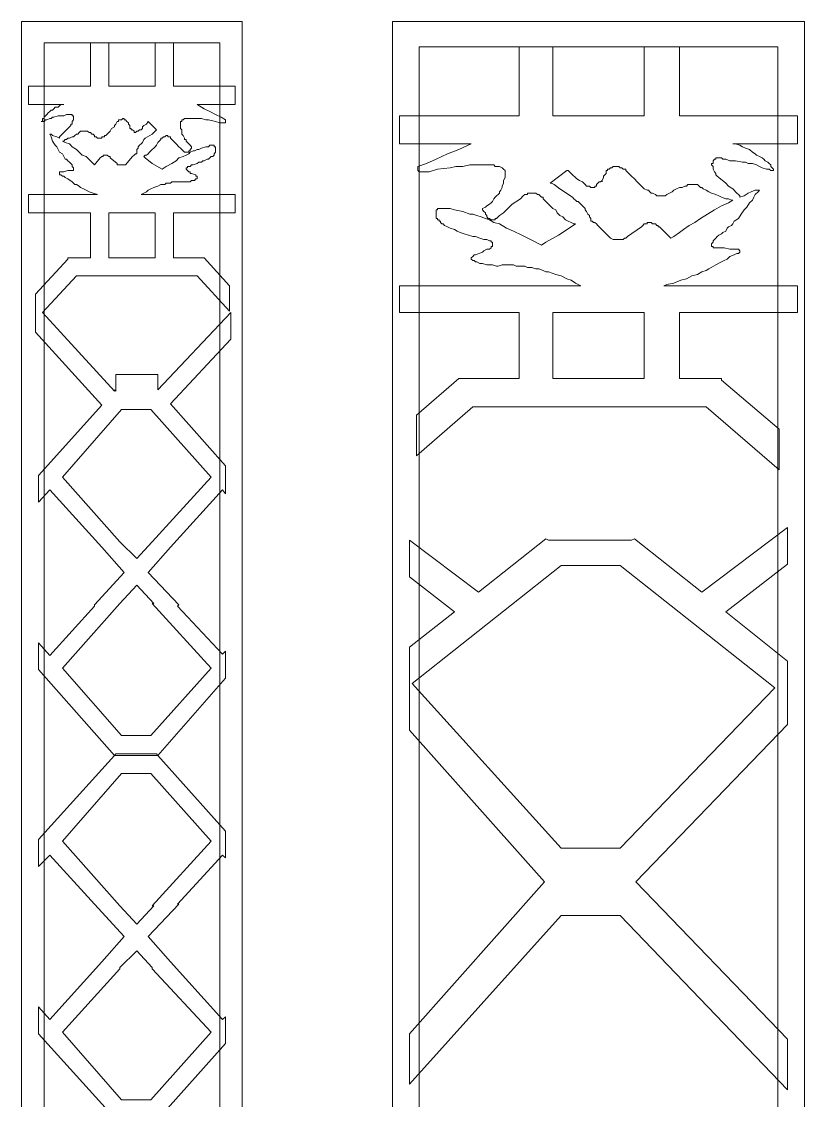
# Model space of a CAD drawing. Extents: x -66030 to 95157, y -13132 to 45879.
# Drawn here: x 52073 to 54249, y 33718 to 36716 of the extents above; entities that cross this region are included whole.
import ezdxf

# ---------------------------------------------------------------- set-up
doc = ezdxf.new("R2010")
doc.units = 0
doc.header["$LTSCALE"] = 100
doc.header["$MEASUREMENT"] = 0
doc.layers.get('0').update_dxf_attribs({"linetype": 'CONTINUOUS'})

msp = doc.modelspace()

# ---------------------------------------------------------------- linework, layer by layer
at = {"lineweight": 0}
for points in [[(52686.3, 31833.8), (52073.1, 31833.8), (52073.1, 36716.2), (52686.3, 36716.2), (52686.3, 31833.8)], [(54248.7, 36716.2), (53104.3, 36716.2), (53104.3, 31833.8), (54248.7, 31833.8), (54248.7, 36716.2)], [(52580.9, 36060), (52494.9, 36060), (52494.9, 36185), (52666.8, 36185), (52666.8, 36235.8), (52405.1, 36235.8), (52405.1, 36235.8), (52412.9, 36239.7), (52420.7, 36243.6), (52424.6, 36247.5), (52432.4, 36251.4), (52440.3, 36255.3), (52452, 36259.2), (52459.8, 36263.1), (52471.5, 36263.1), (52475.4, 36267), (52479.3, 36267), (52487.1, 36267), (52491, 36271), (52498.9, 36271), (52502.8, 36271), (52506.7, 36271), (52514.5, 36271), (52518.4, 36271), (52522.3, 36271), (52534, 36271), (52541.8, 36271), (52545.7, 36274.9), (52549.6, 36274.9), (52553.5, 36274.9), (52557.4, 36278.8), (52561.3, 36278.8), (52561.3, 36278.8), (52561.3, 36278.8), (52561.3, 36282.7), (52561.3, 36282.7), (52561.3, 36282.7), (52561.3, 36282.7), (52561.3, 36286.6), (52561.3, 36286.6), (52557.4, 36286.6), (52557.4, 36290.5), (52545.7, 36294.4), (52541.8, 36294.4), (52541.8, 36298.3), (52537.9, 36298.3), (52534, 36302.2), (52534, 36302.2), (52530.1, 36306.1), (52530.1, 36306.1), (52530.1, 36306.1), (52530.1, 36310), (52530.1, 36310), (52534, 36310), (52534, 36310), (52534, 36310), (52534, 36313.9), (52537.9, 36313.9), (52541.8, 36313.9), (52545.7, 36317.8), (52549.6, 36317.8), (52561.3, 36321.7), (52565.3, 36325.6), (52573.1, 36325.6), (52577, 36329.5), (52580.9, 36329.5), (52588.7, 36333.5), (52592.6, 36333.5), (52596.5, 36337.4), (52600.4, 36341.3), (52604.3, 36341.3), (52608.2, 36345.2), (52608.2, 36349.1), (52612.1, 36353), (52612.1, 36353), (52612.1, 36356.9), (52612.1, 36356.9), (52612.1, 36356.9), (52612.1, 36360.8), (52612.1, 36360.8), (52612.1, 36364.7), (52612.1, 36364.7), (52612.1, 36368.6), (52612.1, 36368.6), (52612.1, 36368.6), (52608.2, 36368.6), (52608.2, 36372.5), (52604.3, 36372.5), (52600.4, 36372.5), (52596.5, 36372.5), (52592.6, 36368.6), (52584.8, 36368.6), (52573.1, 36364.7), (52565.3, 36360.8), (52561.3, 36360.8), (52553.5, 36356.9), (52549.6, 36356.9), (52541.8, 36353), (52537.9, 36349.1), (52530.1, 36345.2), (52522.3, 36341.3), (52510.6, 36337.4), (52502.8, 36329.5), (52491, 36321.7), (52475.4, 36313.9), (52463.7, 36306.1), (52436.4, 36321.7), (52416.8, 36337.4), (52412.9, 36341.3), (52416.8, 36345.2), (52420.7, 36345.2), (52424.6, 36349.1), (52428.5, 36353), (52432.4, 36356.9), (52436.4, 36360.8), (52440.3, 36364.7), (52444.2, 36368.6), (52448.1, 36372.5), (52452, 36380.3), (52459.8, 36388.1), (52459.8, 36388.1), (52459.8, 36392), (52463.7, 36392), (52463.7, 36392), (52467.6, 36395.9), (52467.6, 36395.9), (52471.5, 36395.9), (52475.4, 36399.9), (52475.4, 36399.9), (52479.3, 36399.9), (52479.3, 36395.9), (52483.2, 36395.9), (52487.1, 36395.9), (52487.1, 36392), (52487.1, 36392), (52491, 36388.1), (52502.8, 36376.4), (52510.6, 36368.6), (52514.5, 36364.7), (52522.3, 36356.9), (52526.2, 36353), (52526.2, 36353), (52530.1, 36353), (52530.1, 36353), (52530.1, 36353), (52534, 36353), (52534, 36353), (52537.9, 36353), (52537.9, 36353), (52537.9, 36356.9), (52541.8, 36356.9), (52541.8, 36360.8), (52545.7, 36364.7), (52545.7, 36368.6), (52541.8, 36372.5), (52537.9, 36376.4), (52537.9, 36376.4), (52534, 36380.3), (52530.1, 36384.2), (52530.1, 36388.1), (52526.2, 36388.1), (52526.2, 36392), (52522.3, 36399.9), (52518.4, 36403.8), (52518.4, 36411.6), (52518.4, 36415.5), (52514.5, 36419.4), (52514.5, 36423.3), (52514.5, 36427.2), (52514.5, 36431.1), (52514.5, 36435), (52514.5, 36438.9), (52514.5, 36438.9), (52518.4, 36438.9), (52518.4, 36442.8), (52522.3, 36442.8), (52526.2, 36446.7), (52526.2, 36446.7), (52530.1, 36446.7), (52534, 36446.7), (52537.9, 36446.7), (52541.8, 36446.7), (52545.7, 36446.7), (52557.4, 36446.7), (52565.3, 36446.7), (52573.1, 36446.7), (52584.8, 36442.8), (52592.6, 36442.8), (52612.1, 36438.9), (52623.8, 36435), (52627.7, 36435), (52631.7, 36435), (52635.6, 36435), (52635.6, 36435), (52635.6, 36435), (52639.5, 36435), (52639.5, 36438.9), (52639.5, 36438.9), (52639.5, 36438.9), (52639.5, 36438.9), (52639.5, 36442.8), (52639.5, 36442.8), (52639.5, 36442.8), (52627.7, 36450.6), (52612.1, 36458.4), (52596.5, 36466.3), (52580.9, 36474.1), (52561.3, 36485.8), (52666.8, 36485.8), (52666.8, 36536.6), (52494.9, 36536.6), (52494.9, 36657.6), (52444.2, 36657.6), (52444.2, 36536.6), (52315.3, 36536.6), (52315.3, 36657.6), (52264.5, 36657.6), (52264.5, 36536.6), (52092.6, 36536.6), (52092.6, 36485.8), (52190.3, 36485.8), (52182.5, 36485.8), (52178.6, 36481.9), (52174.7, 36478), (52166.8, 36478), (52162.9, 36474.1), (52159, 36470.2), (52155.1, 36470.2), (52151.2, 36466.3), (52147.3, 36462.3), (52147.3, 36462.3), (52143.4, 36458.4), (52139.5, 36454.5), (52139.5, 36454.5), (52135.6, 36450.6), (52135.6, 36446.7), (52131.7, 36446.7), (52131.7, 36442.8), (52131.7, 36438.9), (52127.8, 36438.9), (52127.8, 36438.9), (52127.8, 36438.9), (52131.7, 36438.9), (52131.7, 36438.9), (52131.7, 36438.9), (52135.6, 36438.9), (52135.6, 36438.9), (52139.5, 36442.8), (52143.4, 36442.8), (52151.2, 36446.7), (52155.1, 36446.7), (52159, 36450.6), (52162.9, 36450.6), (52174.7, 36454.5), (52182.5, 36454.5), (52190.3, 36454.5), (52198.1, 36458.4), (52198.1, 36458.4), (52202, 36458.4), (52205.9, 36458.4), (52205.9, 36458.4), (52209.8, 36458.4), (52209.8, 36458.4), (52209.8, 36458.4), (52213.7, 36458.4), (52213.7, 36458.4), (52213.7, 36458.4), (52213.7, 36454.5), (52217.6, 36454.5), (52217.6, 36450.6), (52217.6, 36450.6), (52217.6, 36446.7), (52217.6, 36442.8), (52213.7, 36438.9), (52213.7, 36435), (52213.7, 36431.1), (52209.8, 36431.1), (52209.8, 36427.2), (52205.9, 36423.3), (52198.1, 36415.5), (52194.2, 36411.6), (52190.3, 36407.7), (52182.5, 36399.9), (52182.5, 36399.9), (52178.6, 36395.9), (52178.6, 36395.9), (52178.6, 36392), (52178.6, 36392), (52170.7, 36395.9), (52159, 36399.9), (52155.1, 36403.8), (52151.2, 36403.8), (52155.1, 36395.9), (52159, 36384.2), (52166.8, 36372.5), (52170.7, 36368.6), (52174.7, 36360.8), (52178.6, 36353), (52186.4, 36349.1), (52190.3, 36341.3), (52194.2, 36333.5), (52198.1, 36333.5), (52202, 36329.5), (52205.9, 36325.6), (52205.9, 36325.6), (52209.8, 36321.7), (52213.7, 36317.8), (52213.7, 36313.9), (52217.6, 36310), (52217.6, 36310), (52217.6, 36306.1), (52217.6, 36306.1), (52217.6, 36306.1), (52217.6, 36302.2), (52217.6, 36302.2), (52217.6, 36302.2), (52213.7, 36302.2), (52213.7, 36302.2), (52205.9, 36302.2), (52202, 36302.2), (52190.3, 36298.3), (52190.3, 36298.3), (52186.4, 36298.3), (52182.5, 36298.3), (52178.6, 36298.3), (52178.6, 36298.3), (52178.6, 36298.3), (52178.6, 36294.4), (52178.6, 36294.4), (52178.6, 36294.4), (52178.6, 36294.4), (52178.6, 36294.4), (52178.6, 36290.5), (52178.6, 36290.5), (52182.5, 36290.5), (52186.4, 36286.6), (52190.3, 36286.6), (52194.2, 36282.7), (52202, 36278.8), (52213.7, 36271), (52221.5, 36263.1), (52225.4, 36263.1), (52233.2, 36259.2), (52237.2, 36255.3), (52245, 36251.4), (52252.8, 36247.5), (52260.6, 36243.6), (52272.3, 36239.7), (52284, 36235.8), (52284, 36235.8), (52092.6, 36235.8), (52092.6, 36185), (52264.5, 36185), (52264.5, 36060), (52205.9, 36060), (52205.9, 36060), (52205.9, 36060), (52202, 36060), (52202, 36056.1), (52112.2, 35958.5), (52112.2, 35927.2), (52112.2, 35884.3), (52112.2, 35853), (52295.7, 35649.9), (52120, 35454.6), (52120, 35380.4), (52151.2, 35415.5), (52295.7, 35255.4), (52295.7, 35255.4), (52358.2, 35185.1), (52276.2, 35095.3), (52276.2, 35091.4), (52151.2, 34954.6), (52120, 34989.8), (52120, 34915.6), (52330.9, 34677.3), (52334.8, 34677.3), (52393.4, 34677.3), (52448.1, 34677.3), (52452, 34677.3), (52639.5, 34892.1), (52639.5, 34927.3), (52639.5, 34946.8), (52639.5, 34966.4), (52631.7, 34958.5), (52506.7, 35091.4), (52510.6, 35095.3), (52424.6, 35185.1), (52487.1, 35255.4), (52487.1, 35255.4), (52631.7, 35415.5), (52639.5, 35403.8), (52639.5, 35423.4), (52639.5, 35442.9), (52639.5, 35481.9), (52487.1, 35653.8), (52655.1, 35833.5), (52655.1, 35907.7), (52452, 35692.9), (52452, 35735.8), (52393.4, 35735.8), (52334.8, 35735.8), (52334.8, 35689), (52330.9, 35692.9), (52330.9, 35689), (52131.7, 35907.7), (52225.4, 36009.3), (52225.4, 36009.3), (52557.4, 36009.3), (52561.3, 36009.3), (52651.2, 35911.6), (52651.2, 35981.9), (52580.9, 36060), (52580.9, 36060)], [(52580.9, 36060), (52494.9, 36060), (52494.9, 36185), (52666.8, 36185), (52666.8, 36235.8), (52405.1, 36235.8), (52405.1, 36235.8), (52412.9, 36239.7), (52420.7, 36243.6), (52424.6, 36247.5), (52432.4, 36251.4), (52440.3, 36255.3), (52452, 36259.2), (52459.8, 36263.1), (52471.5, 36263.1), (52475.4, 36267), (52479.3, 36267), (52487.1, 36267), (52491, 36271), (52498.9, 36271), (52502.8, 36271), (52506.7, 36271), (52514.5, 36271), (52518.4, 36271), (52522.3, 36271), (52534, 36271), (52541.8, 36271), (52545.7, 36274.9), (52549.6, 36274.9), (52553.5, 36274.9), (52557.4, 36278.8), (52561.3, 36278.8), (52561.3, 36278.8), (52561.3, 36278.8), (52561.3, 36282.7), (52561.3, 36282.7), (52561.3, 36282.7), (52561.3, 36282.7), (52561.3, 36286.6), (52561.3, 36286.6), (52557.4, 36286.6), (52557.4, 36290.5), (52545.7, 36294.4), (52541.8, 36294.4), (52541.8, 36298.3), (52537.9, 36298.3), (52534, 36302.2), (52534, 36302.2), (52530.1, 36306.1), (52530.1, 36306.1), (52530.1, 36306.1), (52530.1, 36310), (52530.1, 36310), (52534, 36310), (52534, 36310), (52534, 36310), (52534, 36313.9), (52537.9, 36313.9), (52541.8, 36313.9), (52545.7, 36317.8), (52549.6, 36317.8), (52561.3, 36321.7), (52565.3, 36325.6), (52573.1, 36325.6), (52577, 36329.5), (52580.9, 36329.5), (52588.7, 36333.5), (52592.6, 36333.5), (52596.5, 36337.4), (52600.4, 36341.3), (52604.3, 36341.3), (52608.2, 36345.2), (52608.2, 36349.1), (52612.1, 36353), (52612.1, 36353), (52612.1, 36356.9), (52612.1, 36356.9), (52612.1, 36356.9), (52612.1, 36360.8), (52612.1, 36360.8), (52612.1, 36364.7), (52612.1, 36364.7), (52612.1, 36368.6), (52612.1, 36368.6), (52612.1, 36368.6), (52608.2, 36368.6), (52608.2, 36372.5), (52604.3, 36372.5), (52600.4, 36372.5), (52596.5, 36372.5), (52592.6, 36368.6), (52584.8, 36368.6), (52573.1, 36364.7), (52565.3, 36360.8), (52561.3, 36360.8), (52553.5, 36356.9), (52549.6, 36356.9), (52541.8, 36353), (52537.9, 36349.1), (52530.1, 36345.2), (52522.3, 36341.3), (52510.6, 36337.4), (52502.8, 36329.5), (52491, 36321.7), (52475.4, 36313.9), (52463.7, 36306.1), (52436.4, 36321.7), (52416.8, 36337.4), (52412.9, 36341.3), (52416.8, 36345.2), (52420.7, 36345.2), (52424.6, 36349.1), (52428.5, 36353), (52432.4, 36356.9), (52436.4, 36360.8), (52440.3, 36364.7), (52444.2, 36368.6), (52448.1, 36372.5), (52452, 36380.3), (52459.8, 36388.1), (52459.8, 36388.1), (52459.8, 36392), (52463.7, 36392), (52463.7, 36392), (52467.6, 36395.9), (52467.6, 36395.9), (52471.5, 36395.9), (52475.4, 36399.9), (52475.4, 36399.9), (52479.3, 36399.9), (52479.3, 36395.9), (52483.2, 36395.9), (52487.1, 36395.9), (52487.1, 36392), (52487.1, 36392), (52491, 36388.1), (52502.8, 36376.4), (52510.6, 36368.6), (52514.5, 36364.7), (52522.3, 36356.9), (52526.2, 36353), (52526.2, 36353), (52530.1, 36353), (52530.1, 36353), (52530.1, 36353), (52534, 36353), (52534, 36353), (52537.9, 36353), (52537.9, 36353), (52537.9, 36356.9), (52541.8, 36356.9), (52541.8, 36360.8), (52545.7, 36364.7), (52545.7, 36368.6), (52541.8, 36372.5), (52537.9, 36376.4), (52537.9, 36376.4), (52534, 36380.3), (52530.1, 36384.2), (52530.1, 36388.1), (52526.2, 36388.1), (52526.2, 36392), (52522.3, 36399.9), (52518.4, 36403.8), (52518.4, 36411.6), (52518.4, 36415.5), (52514.5, 36419.4), (52514.5, 36423.3), (52514.5, 36427.2), (52514.5, 36431.1), (52514.5, 36435), (52514.5, 36438.9), (52514.5, 36438.9), (52518.4, 36438.9), (52518.4, 36442.8), (52522.3, 36442.8), (52526.2, 36446.7), (52526.2, 36446.7), (52530.1, 36446.7), (52534, 36446.7), (52537.9, 36446.7), (52541.8, 36446.7), (52545.7, 36446.7), (52557.4, 36446.7), (52565.3, 36446.7), (52573.1, 36446.7), (52584.8, 36442.8), (52592.6, 36442.8), (52612.1, 36438.9), (52623.8, 36435), (52627.7, 36435), (52631.7, 36435), (52635.6, 36435), (52635.6, 36435), (52635.6, 36435), (52639.5, 36435), (52639.5, 36438.9), (52639.5, 36438.9), (52639.5, 36438.9), (52639.5, 36438.9), (52639.5, 36442.8), (52639.5, 36442.8), (52639.5, 36442.8), (52627.7, 36450.6), (52612.1, 36458.4), (52596.5, 36466.3), (52580.9, 36474.1), (52561.3, 36485.8), (52666.8, 36485.8), (52666.8, 36536.6), (52494.9, 36536.6), (52494.9, 36657.6), (52444.2, 36657.6), (52444.2, 36536.6), (52315.3, 36536.6), (52315.3, 36657.6), (52264.5, 36657.6), (52264.5, 36536.6), (52092.6, 36536.6), (52092.6, 36485.8), (52190.3, 36485.8), (52182.5, 36485.8), (52178.6, 36481.9), (52174.7, 36478), (52166.8, 36478), (52162.9, 36474.1), (52159, 36470.2), (52155.1, 36470.2), (52151.2, 36466.3), (52147.3, 36462.3), (52147.3, 36462.3), (52143.4, 36458.4), (52139.5, 36454.5), (52139.5, 36454.5), (52135.6, 36450.6), (52135.6, 36446.7), (52131.7, 36446.7), (52131.7, 36442.8), (52131.7, 36438.9), (52127.8, 36438.9), (52127.8, 36438.9), (52127.8, 36438.9), (52131.7, 36438.9), (52131.7, 36438.9), (52131.7, 36438.9), (52135.6, 36438.9), (52135.6, 36438.9), (52139.5, 36442.8), (52143.4, 36442.8), (52151.2, 36446.7), (52155.1, 36446.7), (52159, 36450.6), (52162.9, 36450.6), (52174.7, 36454.5), (52182.5, 36454.5), (52190.3, 36454.5), (52198.1, 36458.4), (52198.1, 36458.4), (52202, 36458.4), (52205.9, 36458.4), (52205.9, 36458.4), (52209.8, 36458.4), (52209.8, 36458.4), (52209.8, 36458.4), (52213.7, 36458.4), (52213.7, 36458.4), (52213.7, 36458.4), (52213.7, 36454.5), (52217.6, 36454.5), (52217.6, 36450.6), (52217.6, 36450.6), (52217.6, 36446.7), (52217.6, 36442.8), (52213.7, 36438.9), (52213.7, 36435), (52213.7, 36431.1), (52209.8, 36431.1), (52209.8, 36427.2), (52205.9, 36423.3), (52198.1, 36415.5), (52194.2, 36411.6), (52190.3, 36407.7), (52182.5, 36399.9), (52182.5, 36399.9), (52178.6, 36395.9), (52178.6, 36395.9), (52178.6, 36392), (52178.6, 36392), (52170.7, 36395.9), (52159, 36399.9), (52155.1, 36403.8), (52151.2, 36403.8), (52155.1, 36395.9), (52159, 36384.2), (52166.8, 36372.5), (52170.7, 36368.6), (52174.7, 36360.8), (52178.6, 36353), (52186.4, 36349.1), (52190.3, 36341.3), (52194.2, 36333.5), (52198.1, 36333.5), (52202, 36329.5), (52205.9, 36325.6), (52205.9, 36325.6), (52209.8, 36321.7), (52213.7, 36317.8), (52213.7, 36313.9), (52217.6, 36310), (52217.6, 36310), (52217.6, 36306.1), (52217.6, 36306.1), (52217.6, 36306.1), (52217.6, 36302.2), (52217.6, 36302.2), (52217.6, 36302.2), (52213.7, 36302.2), (52213.7, 36302.2), (52205.9, 36302.2), (52202, 36302.2), (52190.3, 36298.3), (52190.3, 36298.3), (52186.4, 36298.3), (52182.5, 36298.3), (52178.6, 36298.3), (52178.6, 36298.3), (52178.6, 36298.3), (52178.6, 36294.4), (52178.6, 36294.4), (52178.6, 36294.4), (52178.6, 36294.4), (52178.6, 36294.4), (52178.6, 36290.5), (52178.6, 36290.5), (52182.5, 36290.5), (52186.4, 36286.6), (52190.3, 36286.6), (52194.2, 36282.7), (52202, 36278.8), (52213.7, 36271), (52221.5, 36263.1), (52225.4, 36263.1), (52233.2, 36259.2), (52237.2, 36255.3), (52245, 36251.4), (52252.8, 36247.5), (52260.6, 36243.6), (52272.3, 36239.7), (52284, 36235.8), (52284, 36235.8), (52092.6, 36235.8), (52092.6, 36185), (52264.5, 36185), (52264.5, 36060), (52205.9, 36060), (52205.9, 36060), (52205.9, 36060), (52202, 36060), (52202, 36056.1), (52112.2, 35958.5), (52112.2, 35927.2), (52112.2, 35884.3), (52112.2, 35853), (52295.7, 35649.9), (52120, 35454.6), (52120, 35380.4), (52151.2, 35415.5), (52295.7, 35255.4), (52295.7, 35255.4), (52358.2, 35185.1), (52276.2, 35095.3), (52276.2, 35091.4), (52151.2, 34954.6), (52120, 34989.8), (52120, 34915.6), (52330.9, 34677.3), (52334.8, 34677.3), (52393.4, 34677.3), (52448.1, 34677.3), (52452, 34677.3), (52639.5, 34892.1), (52639.5, 34927.3), (52639.5, 34946.8), (52639.5, 34966.4), (52631.7, 34958.5), (52506.7, 35091.4), (52510.6, 35095.3), (52424.6, 35185.1), (52487.1, 35255.4), (52487.1, 35255.4), (52631.7, 35415.5), (52639.5, 35403.8), (52639.5, 35423.4), (52639.5, 35442.9), (52639.5, 35481.9), (52487.1, 35653.8), (52655.1, 35833.5), (52655.1, 35907.7), (52452, 35692.9), (52452, 35735.8), (52393.4, 35735.8), (52334.8, 35735.8), (52334.8, 35689), (52330.9, 35692.9), (52330.9, 35689), (52131.7, 35907.7), (52225.4, 36009.3), (52225.4, 36009.3), (52557.4, 36009.3), (52561.3, 36009.3), (52651.2, 35911.6), (52651.2, 35981.9), (52580.9, 36060), (52580.9, 36060)], [(52623.8, 31896.3), (52135.6, 31896.3), (52135.6, 36657.6), (52623.8, 36657.6), (52623.8, 31896.3)], [(53287.9, 35724.1), (53455.8, 35724.1), (53455.8, 35907.7), (53123.8, 35907.7), (53123.8, 35981.9), (53627.7, 35981.9), (53627.7, 35981.9), (53612.1, 35989.7), (53600.3, 35997.5), (53588.6, 36001.4), (53573, 36009.3), (53557.4, 36013.2), (53537.8, 36021), (53530, 36021), (53522.2, 36024.9), (53510.5, 36028.8), (53502.7, 36028.8), (53491, 36032.7), (53479.2, 36032.7), (53471.4, 36036.6), (53459.7, 36036.6), (53448, 36036.6), (53440.2, 36040.5), (53428.5, 36040.5), (53416.8, 36040.5), (53408.9, 36040.5), (53397.2, 36036.6), (53393.3, 36036.6), (53381.6, 36040.5), (53366, 36040.5), (53354.3, 36044.4), (53346.4, 36044.4), (53338.6, 36048.3), (53334.7, 36048.3), (53330.8, 36052.2), (53326.9, 36052.2), (53326.9, 36052.2), (53323, 36056.1), (53323, 36056.1), (53323, 36056.1), (53323, 36060), (53323, 36060), (53326.9, 36063.9), (53326.9, 36063.9), (53330.8, 36067.8), (53334.7, 36067.8), (53354.3, 36075.7), (53358.2, 36079.6), (53366, 36083.5), (53373.8, 36083.5), (53377.7, 36087.4), (53377.7, 36091.3), (53381.6, 36091.3), (53381.6, 36091.3), (53381.6, 36095.2), (53381.6, 36095.2), (53381.6, 36095.2), (53381.6, 36099.1), (53381.6, 36099.1), (53381.6, 36099.1), (53381.6, 36103), (53377.7, 36103), (53377.7, 36106.9), (53373.8, 36106.9), (53366, 36110.8), (53358.2, 36110.8), (53346.4, 36114.7), (53334.7, 36118.6), (53326.9, 36118.6), (53315.2, 36122.5), (53303.5, 36126.4), (53291.8, 36130.3), (53284, 36134.2), (53276.1, 36138.2), (53264.4, 36142.1), (53256.6, 36146), (53248.8, 36149.9), (53244.9, 36153.8), (53241, 36153.8), (53237.1, 36157.7), (53237.1, 36161.6), (53233.2, 36161.6), (53233.2, 36165.5), (53229.3, 36165.5), (53229.3, 36169.4), (53225.4, 36169.4), (53225.4, 36173.3), (53225.4, 36177.2), (53225.4, 36177.2), (53225.4, 36177.2), (53225.4, 36181.1), (53225.4, 36181.1), (53225.4, 36185), (53225.4, 36188.9), (53225.4, 36188.9), (53225.4, 36192.8), (53229.3, 36192.8), (53229.3, 36192.8), (53229.3, 36196.7), (53233.2, 36196.7), (53233.2, 36196.7), (53237.1, 36196.7), (53241, 36196.7), (53244.9, 36196.7), (53244.9, 36196.7), (53248.8, 36196.7), (53252.7, 36196.7), (53260.5, 36196.7), (53264.4, 36196.7), (53276.1, 36192.8), (53299.6, 36188.9), (53319.1, 36181.1), (53326.9, 36181.1), (53338.6, 36177.2), (53350.4, 36173.3), (53362.1, 36169.4), (53373.8, 36165.5), (53385.5, 36157.7), (53401.1, 36153.8), (53420.7, 36142.1), (53440.2, 36134.2), (53463.6, 36122.5), (53487.1, 36110.8), (53518.3, 36095.2), (53530, 36103), (53565.2, 36122.5), (53600.3, 36146), (53612.1, 36153.8), (53608.1, 36153.8), (53600.3, 36157.7), (53592.5, 36161.6), (53584.7, 36165.5), (53576.9, 36173.3), (53569.1, 36177.2), (53561.3, 36185), (53557.4, 36192.8), (53549.6, 36196.7), (53541.7, 36204.6), (53533.9, 36212.4), (53530, 36216.3), (53522.2, 36224.1), (53522.2, 36228), (53518.3, 36228), (53514.4, 36231.9), (53514.4, 36231.9), (53510.5, 36235.8), (53506.6, 36235.8), (53502.7, 36239.7), (53498.8, 36239.7), (53494.9, 36239.7), (53491, 36239.7), (53483.2, 36239.7), (53479.2, 36239.7), (53479.2, 36235.8), (53475.3, 36235.8), (53471.4, 36235.8), (53467.5, 36231.9), (53467.5, 36231.9), (53459.7, 36224.1), (53436.3, 36208.5), (53424.6, 36196.7), (53412.8, 36185), (53401.1, 36177.2), (53397.2, 36173.3), (53393.3, 36169.4), (53389.4, 36169.4), (53389.4, 36165.5), (53385.5, 36165.5), (53385.5, 36165.5), (53381.6, 36165.5), (53381.6, 36165.5), (53377.7, 36165.5), (53377.7, 36165.5), (53373.8, 36169.4), (53369.9, 36169.4), (53366, 36173.3), (53366, 36177.2), (53362.1, 36181.1), (53362.1, 36185), (53358.2, 36188.9), (53354.3, 36192.8), (53354.3, 36196.7), (53362.1, 36200.6), (53366, 36204.6), (53373.8, 36208.5), (53377.7, 36212.4), (53381.6, 36216.3), (53385.5, 36224.1), (53389.4, 36228), (53393.3, 36231.9), (53397.2, 36235.8), (53401.1, 36239.7), (53401.1, 36243.6), (53405, 36247.5), (53408.9, 36255.3), (53408.9, 36259.2), (53412.8, 36267), (53412.8, 36274.9), (53416.8, 36282.7), (53416.8, 36286.6), (53416.8, 36294.4), (53416.8, 36298.3), (53416.8, 36302.2), (53416.8, 36302.2), (53412.8, 36306.1), (53412.8, 36306.1), (53408.9, 36310), (53408.9, 36310), (53401.1, 36313.9), (53397.2, 36313.9), (53389.4, 36313.9), (53385.5, 36317.8), (53377.7, 36317.8), (53369.9, 36317.8), (53362.1, 36317.8), (53354.3, 36317.8), (53346.4, 36317.8), (53334.7, 36317.8), (53319.1, 36317.8), (53299.6, 36313.9), (53280, 36313.9), (53264.4, 36310), (53229.3, 36306.1), (53205.8, 36298.3), (53194.1, 36298.3), (53190.2, 36298.3), (53186.3, 36298.3), (53182.4, 36298.3), (53178.5, 36298.3), (53178.5, 36298.3), (53174.6, 36302.2), (53174.6, 36302.2), (53174.6, 36302.2), (53174.6, 36306.1), (53174.6, 36306.1), (53174.6, 36310), (53174.6, 36310), (53174.6, 36313.9), (53174.6, 36313.9), (53198, 36321.7), (53225.4, 36333.5), (53256.6, 36349.1), (53287.9, 36360.8), (53323, 36376.4), (53123.8, 36376.4), (53123.8, 36454.5), (53455.8, 36454.5), (53455.8, 36645.9), (53549.6, 36645.9), (53549.6, 36454.5), (53803.4, 36454.5), (53803.4, 36645.9), (53901.1, 36645.9), (53901.1, 36454.5), (54229.2, 36454.5), (54229.2, 36376.4), (54049.5, 36376.4), (54057.3, 36376.4), (54069.1, 36372.5), (54076.9, 36368.6), (54084.7, 36364.7), (54096.4, 36360.8), (54104.2, 36353), (54112, 36349.1), (54115.9, 36345.2), (54123.7, 36341.3), (54131.5, 36337.4), (54135.5, 36333.5), (54139.4, 36329.5), (54147.2, 36325.6), (54151.1, 36321.7), (54155, 36317.8), (54155, 36313.9), (54158.9, 36310), (54158.9, 36310), (54162.8, 36306.1), (54162.8, 36306.1), (54162.8, 36302.2), (54162.8, 36302.2), (54162.8, 36302.2), (54162.8, 36302.2), (54158.9, 36302.2), (54158.9, 36302.2), (54155, 36302.2), (54151.1, 36306.1), (54143.3, 36306.1), (54131.5, 36310), (54123.7, 36313.9), (54115.9, 36317.8), (54104.2, 36321.7), (54092.5, 36321.7), (54084.7, 36325.6), (54076.9, 36325.6), (54057.3, 36329.5), (54041.7, 36329.5), (54030, 36333.5), (54026.1, 36333.5), (54022.2, 36333.5), (54018.3, 36337.4), (54014.4, 36337.4), (54010.5, 36337.4), (54006.6, 36337.4), (54002.6, 36337.4), (54002.6, 36333.5), (53998.7, 36333.5), (53998.7, 36333.5), (53994.8, 36329.5), (53994.8, 36329.5), (53994.8, 36325.6), (53994.8, 36325.6), (53994.8, 36321.7), (53990.9, 36321.7), (53990.9, 36317.8), (53994.8, 36313.9), (53994.8, 36310), (53994.8, 36306.1), (53998.7, 36298.3), (54002.6, 36294.4), (54002.6, 36290.5), (54006.6, 36286.6), (54006.6, 36286.6), (54010.5, 36282.7), (54010.5, 36282.7), (54030, 36267), (54037.8, 36259.2), (54049.5, 36251.4), (54053.4, 36247.5), (54057.3, 36243.6), (54061.2, 36239.7), (54065.1, 36235.8), (54065.1, 36235.8), (54069.1, 36231.9), (54069.1, 36228), (54080.8, 36231.9), (54092.5, 36239.7), (54100.3, 36243.6), (54112, 36247.5), (54123.7, 36247.5), (54119.8, 36243.6), (54112, 36235.8), (54108.1, 36228), (54104.2, 36220.2), (54096.4, 36212.4), (54088.6, 36200.6), (54080.8, 36192.8), (54073, 36181.1), (54065.1, 36169.4), (54053.4, 36161.6), (54049.5, 36153.8), (54045.6, 36149.9), (54037.8, 36146), (54033.9, 36142.1), (54030, 36134.2), (54022.2, 36130.3), (54018.3, 36126.4), (54010.5, 36122.5), (54010.5, 36122.5), (54006.6, 36118.6), (54002.6, 36114.7), (53998.7, 36110.8), (53994.8, 36106.9), (53994.8, 36103), (53990.9, 36099.1), (53990.9, 36099.1), (53990.9, 36095.2), (53990.9, 36095.2), (53990.9, 36095.2), (53990.9, 36091.3), (53990.9, 36091.3), (53994.8, 36091.3), (53994.8, 36087.4), (53994.8, 36087.4), (53998.7, 36087.4), (53998.7, 36087.4), (54002.6, 36087.4), (54010.5, 36087.4), (54026.1, 36087.4), (54041.7, 36083.5), (54049.5, 36083.5), (54053.4, 36083.5), (54061.2, 36083.5), (54065.1, 36083.5), (54069.1, 36079.6), (54069.1, 36079.6), (54069.1, 36079.6), (54069.1, 36079.6), (54069.1, 36075.7), (54069.1, 36075.7), (54069.1, 36075.7), (54065.1, 36071.8), (54065.1, 36071.8), (54061.2, 36071.8), (54053.4, 36067.8), (54041.7, 36063.9), (54033.9, 36056.1), (54026.1, 36052.2), (54018.3, 36048.3), (54002.6, 36040.5), (53983.1, 36028.8), (53975.3, 36024.9), (53963.6, 36021), (53951.9, 36013.2), (53936.2, 36009.3), (53920.6, 36001.4), (53905, 35997.5), (53885.5, 35989.7), (53865.9, 35985.8), (53858.1, 35981.9), (54229.2, 35981.9), (54229.2, 35907.7), (53901.1, 35907.7), (53901.1, 35724.1), (54014.4, 35724.1), (54018.3, 35724.1), (54018.3, 35724.1), (54018.3, 35724.1), (54018.3, 35720.2), (54178.4, 35583.5), (54178.4, 35470.2), (53975.3, 35646), (53975.3, 35646), (53330.8, 35646), (53326.9, 35646), (53170.7, 35509.3), (53170.7, 35622.6), (53287.9, 35724.1), (53287.9, 35724.1)], [(53287.9, 35724.1), (53455.8, 35724.1), (53455.8, 35907.7), (53123.8, 35907.7), (53123.8, 35981.9), (53627.7, 35981.9), (53627.7, 35981.9), (53612.1, 35989.7), (53600.3, 35997.5), (53588.6, 36001.4), (53573, 36009.3), (53557.4, 36013.2), (53537.8, 36021), (53530, 36021), (53522.2, 36024.9), (53510.5, 36028.8), (53502.7, 36028.8), (53491, 36032.7), (53479.2, 36032.7), (53471.4, 36036.6), (53459.7, 36036.6), (53448, 36036.6), (53440.2, 36040.5), (53428.5, 36040.5), (53416.8, 36040.5), (53408.9, 36040.5), (53397.2, 36036.6), (53393.3, 36036.6), (53381.6, 36040.5), (53366, 36040.5), (53354.3, 36044.4), (53346.4, 36044.4), (53338.6, 36048.3), (53334.7, 36048.3), (53330.8, 36052.2), (53326.9, 36052.2), (53326.9, 36052.2), (53323, 36056.1), (53323, 36056.1), (53323, 36056.1), (53323, 36060), (53323, 36060), (53326.9, 36063.9), (53326.9, 36063.9), (53330.8, 36067.8), (53334.7, 36067.8), (53354.3, 36075.7), (53358.2, 36079.6), (53366, 36083.5), (53373.8, 36083.5), (53377.7, 36087.4), (53377.7, 36091.3), (53381.6, 36091.3), (53381.6, 36091.3), (53381.6, 36095.2), (53381.6, 36095.2), (53381.6, 36095.2), (53381.6, 36099.1), (53381.6, 36099.1), (53381.6, 36099.1), (53381.6, 36103), (53377.7, 36103), (53377.7, 36106.9), (53373.8, 36106.9), (53366, 36110.8), (53358.2, 36110.8), (53346.4, 36114.7), (53334.7, 36118.6), (53326.9, 36118.6), (53315.2, 36122.5), (53303.5, 36126.4), (53291.8, 36130.3), (53284, 36134.2), (53276.1, 36138.2), (53264.4, 36142.1), (53256.6, 36146), (53248.8, 36149.9), (53244.9, 36153.8), (53241, 36153.8), (53237.1, 36157.7), (53237.1, 36161.6), (53233.2, 36161.6), (53233.2, 36165.5), (53229.3, 36165.5), (53229.3, 36169.4), (53225.4, 36169.4), (53225.4, 36173.3), (53225.4, 36177.2), (53225.4, 36177.2), (53225.4, 36177.2), (53225.4, 36181.1), (53225.4, 36181.1), (53225.4, 36185), (53225.4, 36188.9), (53225.4, 36188.9), (53225.4, 36192.8), (53229.3, 36192.8), (53229.3, 36192.8), (53229.3, 36196.7), (53233.2, 36196.7), (53233.2, 36196.7), (53237.1, 36196.7), (53241, 36196.7), (53244.9, 36196.7), (53244.9, 36196.7), (53248.8, 36196.7), (53252.7, 36196.7), (53260.5, 36196.7), (53264.4, 36196.7), (53276.1, 36192.8), (53299.6, 36188.9), (53319.1, 36181.1), (53326.9, 36181.1), (53338.6, 36177.2), (53350.4, 36173.3), (53362.1, 36169.4), (53373.8, 36165.5), (53385.5, 36157.7), (53401.1, 36153.8), (53420.7, 36142.1), (53440.2, 36134.2), (53463.6, 36122.5), (53487.1, 36110.8), (53518.3, 36095.2), (53530, 36103), (53565.2, 36122.5), (53600.3, 36146), (53612.1, 36153.8), (53608.1, 36153.8), (53600.3, 36157.7), (53592.5, 36161.6), (53584.7, 36165.5), (53576.9, 36173.3), (53569.1, 36177.2), (53561.3, 36185), (53557.4, 36192.8), (53549.6, 36196.7), (53541.7, 36204.6), (53533.9, 36212.4), (53530, 36216.3), (53522.2, 36224.1), (53522.2, 36228), (53518.3, 36228), (53514.4, 36231.9), (53514.4, 36231.9), (53510.5, 36235.8), (53506.6, 36235.8), (53502.7, 36239.7), (53498.8, 36239.7), (53494.9, 36239.7), (53491, 36239.7), (53483.2, 36239.7), (53479.2, 36239.7), (53479.2, 36235.8), (53475.3, 36235.8), (53471.4, 36235.8), (53467.5, 36231.9), (53467.5, 36231.9), (53459.7, 36224.1), (53436.3, 36208.5), (53424.6, 36196.7), (53412.8, 36185), (53401.1, 36177.2), (53397.2, 36173.3), (53393.3, 36169.4), (53389.4, 36169.4), (53389.4, 36165.5), (53385.5, 36165.5), (53385.5, 36165.5), (53381.6, 36165.5), (53381.6, 36165.5), (53377.7, 36165.5), (53377.7, 36165.5), (53373.8, 36169.4), (53369.9, 36169.4), (53366, 36173.3), (53366, 36177.2), (53362.1, 36181.1), (53362.1, 36185), (53358.2, 36188.9), (53354.3, 36192.8), (53354.3, 36196.7), (53362.1, 36200.6), (53366, 36204.6), (53373.8, 36208.5), (53377.7, 36212.4), (53381.6, 36216.3), (53385.5, 36224.1), (53389.4, 36228), (53393.3, 36231.9), (53397.2, 36235.8), (53401.1, 36239.7), (53401.1, 36243.6), (53405, 36247.5), (53408.9, 36255.3), (53408.9, 36259.2), (53412.8, 36267), (53412.8, 36274.9), (53416.8, 36282.7), (53416.8, 36286.6), (53416.8, 36294.4), (53416.8, 36298.3), (53416.8, 36302.2), (53416.8, 36302.2), (53412.8, 36306.1), (53412.8, 36306.1), (53408.9, 36310), (53408.9, 36310), (53401.1, 36313.9), (53397.2, 36313.9), (53389.4, 36313.9), (53385.5, 36317.8), (53377.7, 36317.8), (53369.9, 36317.8), (53362.1, 36317.8), (53354.3, 36317.8), (53346.4, 36317.8), (53334.7, 36317.8), (53319.1, 36317.8), (53299.6, 36313.9), (53280, 36313.9), (53264.4, 36310), (53229.3, 36306.1), (53205.8, 36298.3), (53194.1, 36298.3), (53190.2, 36298.3), (53186.3, 36298.3), (53182.4, 36298.3), (53178.5, 36298.3), (53178.5, 36298.3), (53174.6, 36302.2), (53174.6, 36302.2), (53174.6, 36302.2), (53174.6, 36306.1), (53174.6, 36306.1), (53174.6, 36310), (53174.6, 36310), (53174.6, 36313.9), (53174.6, 36313.9), (53198, 36321.7), (53225.4, 36333.5), (53256.6, 36349.1), (53287.9, 36360.8), (53323, 36376.4), (53123.8, 36376.4), (53123.8, 36454.5), (53455.8, 36454.5), (53455.8, 36645.9), (53549.6, 36645.9), (53549.6, 36454.5), (53803.4, 36454.5), (53803.4, 36645.9), (53901.1, 36645.9), (53901.1, 36454.5), (54229.2, 36454.5), (54229.2, 36376.4), (54049.5, 36376.4), (54057.3, 36376.4), (54069.1, 36372.5), (54076.9, 36368.6), (54084.7, 36364.7), (54096.4, 36360.8), (54104.2, 36353), (54112, 36349.1), (54115.9, 36345.2), (54123.7, 36341.3), (54131.5, 36337.4), (54135.5, 36333.5), (54139.4, 36329.5), (54147.2, 36325.6), (54151.1, 36321.7), (54155, 36317.8), (54155, 36313.9), (54158.9, 36310), (54158.9, 36310), (54162.8, 36306.1), (54162.8, 36306.1), (54162.8, 36302.2), (54162.8, 36302.2), (54162.8, 36302.2), (54162.8, 36302.2), (54158.9, 36302.2), (54158.9, 36302.2), (54155, 36302.2), (54151.1, 36306.1), (54143.3, 36306.1), (54131.5, 36310), (54123.7, 36313.9), (54115.9, 36317.8), (54104.2, 36321.7), (54092.5, 36321.7), (54084.7, 36325.6), (54076.9, 36325.6), (54057.3, 36329.5), (54041.7, 36329.5), (54030, 36333.5), (54026.1, 36333.5), (54022.2, 36333.5), (54018.3, 36337.4), (54014.4, 36337.4), (54010.5, 36337.4), (54006.6, 36337.4), (54002.6, 36337.4), (54002.6, 36333.5), (53998.7, 36333.5), (53998.7, 36333.5), (53994.8, 36329.5), (53994.8, 36329.5), (53994.8, 36325.6), (53994.8, 36325.6), (53994.8, 36321.7), (53990.9, 36321.7), (53990.9, 36317.8), (53994.8, 36313.9), (53994.8, 36310), (53994.8, 36306.1), (53998.7, 36298.3), (54002.6, 36294.4), (54002.6, 36290.5), (54006.6, 36286.6), (54006.6, 36286.6), (54010.5, 36282.7), (54010.5, 36282.7), (54030, 36267), (54037.8, 36259.2), (54049.5, 36251.4), (54053.4, 36247.5), (54057.3, 36243.6), (54061.2, 36239.7), (54065.1, 36235.8), (54065.1, 36235.8), (54069.1, 36231.9), (54069.1, 36228), (54080.8, 36231.9), (54092.5, 36239.7), (54100.3, 36243.6), (54112, 36247.5), (54123.7, 36247.5), (54119.8, 36243.6), (54112, 36235.8), (54108.1, 36228), (54104.2, 36220.2), (54096.4, 36212.4), (54088.6, 36200.6), (54080.8, 36192.8), (54073, 36181.1), (54065.1, 36169.4), (54053.4, 36161.6), (54049.5, 36153.8), (54045.6, 36149.9), (54037.8, 36146), (54033.9, 36142.1), (54030, 36134.2), (54022.2, 36130.3), (54018.3, 36126.4), (54010.5, 36122.5), (54010.5, 36122.5), (54006.6, 36118.6), (54002.6, 36114.7), (53998.7, 36110.8), (53994.8, 36106.9), (53994.8, 36103), (53990.9, 36099.1), (53990.9, 36099.1), (53990.9, 36095.2), (53990.9, 36095.2), (53990.9, 36095.2), (53990.9, 36091.3), (53990.9, 36091.3), (53994.8, 36091.3), (53994.8, 36087.4), (53994.8, 36087.4), (53998.7, 36087.4), (53998.7, 36087.4), (54002.6, 36087.4), (54010.5, 36087.4), (54026.1, 36087.4), (54041.7, 36083.5), (54049.5, 36083.5), (54053.4, 36083.5), (54061.2, 36083.5), (54065.1, 36083.5), (54069.1, 36079.6), (54069.1, 36079.6), (54069.1, 36079.6), (54069.1, 36079.6), (54069.1, 36075.7), (54069.1, 36075.7), (54069.1, 36075.7), (54065.1, 36071.8), (54065.1, 36071.8), (54061.2, 36071.8), (54053.4, 36067.8), (54041.7, 36063.9), (54033.9, 36056.1), (54026.1, 36052.2), (54018.3, 36048.3), (54002.6, 36040.5), (53983.1, 36028.8), (53975.3, 36024.9), (53963.6, 36021), (53951.9, 36013.2), (53936.2, 36009.3), (53920.6, 36001.4), (53905, 35997.5), (53885.5, 35989.7), (53865.9, 35985.8), (53858.1, 35981.9), (54229.2, 35981.9), (54229.2, 35907.7), (53901.1, 35907.7), (53901.1, 35724.1), (54014.4, 35724.1), (54018.3, 35724.1), (54018.3, 35724.1), (54018.3, 35724.1), (54018.3, 35720.2), (54178.4, 35583.5), (54178.4, 35470.2), (53975.3, 35646), (53975.3, 35646), (53330.8, 35646), (53326.9, 35646), (53170.7, 35509.3), (53170.7, 35622.6), (53287.9, 35724.1), (53287.9, 35724.1)], [(54174.5, 36645.9), (53178.5, 36645.9), (53178.5, 31908), (54174.5, 31908), (54174.5, 36645.9)], [(52186.4, 36384.2), (52194.2, 36380.3), (52205.9, 36376.4), (52213.7, 36368.6), (52225.4, 36360.8), (52233.2, 36353), (52241.1, 36345.2), (52252.8, 36341.3), (52264.5, 36329.5), (52272.3, 36321.7), (52276.2, 36317.8), (52291.8, 36337.4), (52295.7, 36341.3), (52299.6, 36341.3), (52299.6, 36345.2), (52303.6, 36345.2), (52303.6, 36345.2), (52307.5, 36345.2), (52311.4, 36345.2), (52311.4, 36345.2), (52311.4, 36345.2), (52315.3, 36341.3), (52315.3, 36341.3), (52315.3, 36341.3), (52319.2, 36341.3), (52319.2, 36337.4), (52338.7, 36321.7), (52338.7, 36317.8), (52342.6, 36317.8), (52342.6, 36317.8), (52346.5, 36317.8), (52346.5, 36317.8), (52350.4, 36317.8), (52354.3, 36317.8), (52358.2, 36317.8), (52358.2, 36317.8), (52362.1, 36317.8), (52381.7, 36341.3), (52381.7, 36341.3), (52385.6, 36345.2), (52385.6, 36345.2), (52389.5, 36349.1), (52389.5, 36349.1), (52393.4, 36349.1), (52393.4, 36353), (52393.4, 36356.9), (52393.4, 36356.9), (52393.4, 36360.8), (52397.3, 36364.7), (52397.3, 36368.6), (52401.2, 36372.5), (52405.1, 36376.4), (52409, 36380.3), (52412.9, 36388.1), (52416.8, 36392), (52436.4, 36403.8), (52444.2, 36411.6), (52448.1, 36415.5), (52448.1, 36415.5), (52424.6, 36438.9), (52424.6, 36438.9), (52420.7, 36431.1), (52412.9, 36427.2), (52409, 36423.3), (52409, 36419.4), (52405.1, 36415.5), (52401.2, 36415.5), (52397.3, 36411.6), (52393.4, 36411.6), (52389.5, 36407.7), (52389.5, 36407.7), (52389.5, 36407.7), (52385.6, 36407.7), (52385.6, 36407.7), (52385.6, 36407.7), (52385.6, 36411.6), (52381.7, 36415.5), (52377.8, 36415.5), (52377.8, 36419.4), (52377.8, 36419.4), (52373.9, 36419.4), (52373.9, 36419.4), (52373.9, 36419.4), (52373.9, 36419.4), (52373.9, 36419.4), (52373.9, 36423.3), (52373.9, 36427.2), (52370, 36431.1), (52370, 36435), (52370, 36435), (52366, 36438.9), (52366, 36438.9), (52362.1, 36442.8), (52362.1, 36442.8), (52362.1, 36442.8), (52358.2, 36442.8), (52358.2, 36446.7), (52358.2, 36446.7), (52354.3, 36446.7), (52354.3, 36446.7), (52350.4, 36442.8), (52350.4, 36442.8), (52346.5, 36442.8), (52342.6, 36442.8), (52342.6, 36438.9), (52338.7, 36438.9), (52334.8, 36431.1), (52330.9, 36427.2), (52330.9, 36423.3), (52323.1, 36419.4), (52319.2, 36411.6), (52315.3, 36407.7), (52311.4, 36403.8), (52307.5, 36399.9), (52303.6, 36399.9), (52303.6, 36395.9), (52299.6, 36395.9), (52295.7, 36395.9), (52295.7, 36392), (52291.8, 36392), (52291.8, 36392), (52287.9, 36392), (52284, 36392), (52284, 36392), (52280.1, 36395.9), (52276.2, 36395.9), (52276.2, 36399.9), (52272.3, 36403.8), (52268.4, 36403.8), (52264.5, 36407.7), (52260.6, 36407.7), (52256.7, 36411.6), (52252.8, 36411.6), (52248.9, 36411.6), (52245, 36411.6), (52245, 36411.6), (52241.1, 36411.6), (52241.1, 36411.6), (52237.2, 36411.6), (52237.2, 36411.6), (52237.2, 36411.6), (52233.2, 36407.7), (52229.3, 36403.8), (52225.4, 36403.8), (52221.5, 36399.9), (52217.6, 36395.9), (52213.7, 36395.9), (52205.9, 36392), (52202, 36392), (52198.1, 36388.1), (52194.2, 36388.1), (52190.3, 36384.2), (52186.4, 36384.2)], [(52186.4, 36384.2), (52194.2, 36380.3), (52205.9, 36376.4), (52213.7, 36368.6), (52225.4, 36360.8), (52233.2, 36353), (52241.1, 36345.2), (52252.8, 36341.3), (52264.5, 36329.5), (52272.3, 36321.7), (52276.2, 36317.8), (52291.8, 36337.4), (52295.7, 36341.3), (52299.6, 36341.3), (52299.6, 36345.2), (52303.6, 36345.2), (52303.6, 36345.2), (52307.5, 36345.2), (52311.4, 36345.2), (52311.4, 36345.2), (52311.4, 36345.2), (52315.3, 36341.3), (52315.3, 36341.3), (52315.3, 36341.3), (52319.2, 36341.3), (52319.2, 36337.4), (52338.7, 36321.7), (52338.7, 36317.8), (52342.6, 36317.8), (52342.6, 36317.8), (52346.5, 36317.8), (52346.5, 36317.8), (52350.4, 36317.8), (52354.3, 36317.8), (52358.2, 36317.8), (52358.2, 36317.8), (52362.1, 36317.8), (52381.7, 36341.3), (52381.7, 36341.3), (52385.6, 36345.2), (52385.6, 36345.2), (52389.5, 36349.1), (52389.5, 36349.1), (52393.4, 36349.1), (52393.4, 36353), (52393.4, 36356.9), (52393.4, 36356.9), (52393.4, 36360.8), (52397.3, 36364.7), (52397.3, 36368.6), (52401.2, 36372.5), (52405.1, 36376.4), (52409, 36380.3), (52412.9, 36388.1), (52416.8, 36392), (52436.4, 36403.8), (52444.2, 36411.6), (52448.1, 36415.5), (52448.1, 36415.5), (52424.6, 36438.9), (52424.6, 36438.9), (52420.7, 36431.1), (52412.9, 36427.2), (52409, 36423.3), (52409, 36419.4), (52405.1, 36415.5), (52401.2, 36415.5), (52397.3, 36411.6), (52393.4, 36411.6), (52389.5, 36407.7), (52389.5, 36407.7), (52389.5, 36407.7), (52385.6, 36407.7), (52385.6, 36407.7), (52385.6, 36407.7), (52385.6, 36411.6), (52381.7, 36415.5), (52377.8, 36415.5), (52377.8, 36419.4), (52377.8, 36419.4), (52373.9, 36419.4), (52373.9, 36419.4), (52373.9, 36419.4), (52373.9, 36419.4), (52373.9, 36419.4), (52373.9, 36423.3), (52373.9, 36427.2), (52370, 36431.1), (52370, 36435), (52370, 36435), (52366, 36438.9), (52366, 36438.9), (52362.1, 36442.8), (52362.1, 36442.8), (52362.1, 36442.8), (52358.2, 36442.8), (52358.2, 36446.7), (52358.2, 36446.7), (52354.3, 36446.7), (52354.3, 36446.7), (52350.4, 36442.8), (52350.4, 36442.8), (52346.5, 36442.8), (52342.6, 36442.8), (52342.6, 36438.9), (52338.7, 36438.9), (52334.8, 36431.1), (52330.9, 36427.2), (52330.9, 36423.3), (52323.1, 36419.4), (52319.2, 36411.6), (52315.3, 36407.7), (52311.4, 36403.8), (52307.5, 36399.9), (52303.6, 36399.9), (52303.6, 36395.9), (52299.6, 36395.9), (52295.7, 36395.9), (52295.7, 36392), (52291.8, 36392), (52291.8, 36392), (52287.9, 36392), (52284, 36392), (52284, 36392), (52280.1, 36395.9), (52276.2, 36395.9), (52276.2, 36399.9), (52272.3, 36403.8), (52268.4, 36403.8), (52264.5, 36407.7), (52260.6, 36407.7), (52256.7, 36411.6), (52252.8, 36411.6), (52248.9, 36411.6), (52245, 36411.6), (52245, 36411.6), (52241.1, 36411.6), (52241.1, 36411.6), (52237.2, 36411.6), (52237.2, 36411.6), (52237.2, 36411.6), (52233.2, 36407.7), (52229.3, 36403.8), (52225.4, 36403.8), (52221.5, 36399.9), (52217.6, 36395.9), (52213.7, 36395.9), (52205.9, 36392), (52202, 36392), (52198.1, 36388.1), (52194.2, 36388.1), (52190.3, 36384.2), (52186.4, 36384.2)], [(54049.5, 36220.2), (54037.8, 36212.4), (54018.3, 36204.6), (53998.7, 36192.8), (53979.2, 36181.1), (53959.7, 36169.4), (53944.1, 36157.7), (53928.4, 36149.9), (53912.8, 36138.2), (53901.1, 36130.3), (53885.5, 36118.6), (53877.7, 36114.7), (53846.4, 36146), (53842.5, 36146), (53842.5, 36149.9), (53838.6, 36149.9), (53834.7, 36153.8), (53830.8, 36153.8), (53826.9, 36153.8), (53823, 36157.7), (53815.2, 36157.7), (53811.3, 36157.7), (53811.3, 36153.8), (53807.4, 36153.8), (53803.4, 36153.8), (53799.5, 36149.9), (53799.5, 36149.9), (53795.6, 36146), (53795.6, 36146), (53756.6, 36118.6), (53752.7, 36114.7), (53748.8, 36114.7), (53744.9, 36110.8), (53740.9, 36110.8), (53737, 36110.8), (53733.1, 36110.8), (53729.2, 36110.8), (53725.3, 36110.8), (53721.4, 36110.8), (53717.5, 36110.8), (53709.7, 36114.7), (53674.5, 36149.9), (53670.6, 36153.8), (53666.7, 36157.7), (53662.8, 36157.7), (53658.9, 36161.6), (53655, 36161.6), (53655, 36165.5), (53655, 36165.5), (53655, 36169.4), (53651.1, 36173.3), (53651.1, 36177.2), (53647.2, 36181.1), (53643.3, 36188.9), (53639.4, 36192.8), (53639.4, 36196.7), (53635.5, 36200.6), (53631.6, 36204.6), (53627.7, 36208.5), (53623.8, 36212.4), (53619.9, 36216.3), (53616, 36216.3), (53612.1, 36220.2), (53608.1, 36224.1), (53604.2, 36228), (53569.1, 36251.4), (53553.5, 36263.1), (53545.7, 36267), (53541.7, 36267), (53588.6, 36302.2), (53592.5, 36302.2), (53600.3, 36294.4), (53604.2, 36290.5), (53612.1, 36282.7), (53616, 36278.8), (53623.8, 36274.9), (53631.6, 36271), (53639.4, 36263.1), (53643.3, 36259.2), (53651.1, 36259.2), (53655, 36255.3), (53655, 36255.3), (53658.9, 36255.3), (53662.8, 36255.3), (53662.8, 36255.3), (53666.7, 36255.3), (53666.7, 36259.2), (53670.6, 36259.2), (53670.6, 36259.2), (53670.6, 36263.1), (53674.5, 36267), (53674.5, 36267), (53678.5, 36271), (53678.5, 36271), (53682.4, 36271), (53682.4, 36271), (53686.3, 36274.9), (53686.3, 36271), (53686.3, 36271), (53686.3, 36271), (53686.3, 36274.9), (53690.2, 36282.7), (53690.2, 36286.6), (53694.1, 36290.5), (53698, 36294.4), (53698, 36298.3), (53698, 36302.2), (53701.9, 36302.2), (53701.9, 36306.1), (53705.8, 36306.1), (53709.7, 36310), (53709.7, 36310), (53713.6, 36310), (53717.5, 36313.9), (53717.5, 36313.9), (53721.4, 36313.9), (53725.3, 36313.9), (53729.2, 36313.9), (53733.1, 36313.9), (53737, 36310), (53740.9, 36310), (53744.9, 36306.1), (53752.7, 36306.1), (53752.7, 36302.2), (53764.4, 36290.5), (53768.3, 36286.6), (53776.1, 36278.8), (53783.9, 36271), (53791.7, 36263.1), (53799.5, 36255.3), (53803.4, 36251.4), (53811.3, 36247.5), (53815.2, 36247.5), (53819.1, 36243.6), (53823, 36239.7), (53826.9, 36239.7), (53834.7, 36235.8), (53838.6, 36231.9), (53842.5, 36231.9), (53846.4, 36231.9), (53850.3, 36231.9), (53854.2, 36231.9), (53858.1, 36231.9), (53862, 36231.9), (53865.9, 36235.8), (53873.8, 36239.7), (53881.6, 36243.6), (53885.5, 36247.5), (53893.3, 36251.4), (53901.1, 36255.3), (53908.9, 36255.3), (53916.7, 36259.2), (53920.6, 36259.2), (53924.5, 36263.1), (53928.4, 36263.1), (53932.3, 36263.1), (53936.2, 36263.1), (53940.2, 36263.1), (53944.1, 36263.1), (53948, 36263.1), (53951.9, 36263.1), (53955.8, 36259.2), (53955.8, 36259.2), (53959.7, 36255.3), (53963.6, 36255.3), (53967.5, 36251.4), (53975.3, 36247.5), (53983.1, 36243.6), (53990.9, 36239.7), (54002.6, 36235.8), (54010.5, 36231.9), (54018.3, 36228), (54030, 36224.1), (54037.8, 36224.1), (54045.6, 36220.2), (54049.5, 36220.2)], [(54049.5, 36220.2), (54037.8, 36212.4), (54018.3, 36204.6), (53998.7, 36192.8), (53979.2, 36181.1), (53959.7, 36169.4), (53944.1, 36157.7), (53928.4, 36149.9), (53912.8, 36138.2), (53901.1, 36130.3), (53885.5, 36118.6), (53877.7, 36114.7), (53846.4, 36146), (53842.5, 36146), (53842.5, 36149.9), (53838.6, 36149.9), (53834.7, 36153.8), (53830.8, 36153.8), (53826.9, 36153.8), (53823, 36157.7), (53815.2, 36157.7), (53811.3, 36157.7), (53811.3, 36153.8), (53807.4, 36153.8), (53803.4, 36153.8), (53799.5, 36149.9), (53799.5, 36149.9), (53795.6, 36146), (53795.6, 36146), (53756.6, 36118.6), (53752.7, 36114.7), (53748.8, 36114.7), (53744.9, 36110.8), (53740.9, 36110.8), (53737, 36110.8), (53733.1, 36110.8), (53729.2, 36110.8), (53725.3, 36110.8), (53721.4, 36110.8), (53717.5, 36110.8), (53709.7, 36114.7), (53674.5, 36149.9), (53670.6, 36153.8), (53666.7, 36157.7), (53662.8, 36157.7), (53658.9, 36161.6), (53655, 36161.6), (53655, 36165.5), (53655, 36165.5), (53655, 36169.4), (53651.1, 36173.3), (53651.1, 36177.2), (53647.2, 36181.1), (53643.3, 36188.9), (53639.4, 36192.8), (53639.4, 36196.7), (53635.5, 36200.6), (53631.6, 36204.6), (53627.7, 36208.5), (53623.8, 36212.4), (53619.9, 36216.3), (53616, 36216.3), (53612.1, 36220.2), (53608.1, 36224.1), (53604.2, 36228), (53569.1, 36251.4), (53553.5, 36263.1), (53545.7, 36267), (53541.7, 36267), (53588.6, 36302.2), (53592.5, 36302.2), (53600.3, 36294.4), (53604.2, 36290.5), (53612.1, 36282.7), (53616, 36278.8), (53623.8, 36274.9), (53631.6, 36271), (53639.4, 36263.1), (53643.3, 36259.2), (53651.1, 36259.2), (53655, 36255.3), (53655, 36255.3), (53658.9, 36255.3), (53662.8, 36255.3), (53662.8, 36255.3), (53666.7, 36255.3), (53666.7, 36259.2), (53670.6, 36259.2), (53670.6, 36259.2), (53670.6, 36263.1), (53674.5, 36267), (53674.5, 36267), (53678.5, 36271), (53678.5, 36271), (53682.4, 36271), (53682.4, 36271), (53686.3, 36274.9), (53686.3, 36271), (53686.3, 36271), (53686.3, 36271), (53686.3, 36274.9), (53690.2, 36282.7), (53690.2, 36286.6), (53694.1, 36290.5), (53698, 36294.4), (53698, 36298.3), (53698, 36302.2), (53701.9, 36302.2), (53701.9, 36306.1), (53705.8, 36306.1), (53709.7, 36310), (53709.7, 36310), (53713.6, 36310), (53717.5, 36313.9), (53717.5, 36313.9), (53721.4, 36313.9), (53725.3, 36313.9), (53729.2, 36313.9), (53733.1, 36313.9), (53737, 36310), (53740.9, 36310), (53744.9, 36306.1), (53752.7, 36306.1), (53752.7, 36302.2), (53764.4, 36290.5), (53768.3, 36286.6), (53776.1, 36278.8), (53783.9, 36271), (53791.7, 36263.1), (53799.5, 36255.3), (53803.4, 36251.4), (53811.3, 36247.5), (53815.2, 36247.5), (53819.1, 36243.6), (53823, 36239.7), (53826.9, 36239.7), (53834.7, 36235.8), (53838.6, 36231.9), (53842.5, 36231.9), (53846.4, 36231.9), (53850.3, 36231.9), (53854.2, 36231.9), (53858.1, 36231.9), (53862, 36231.9), (53865.9, 36235.8), (53873.8, 36239.7), (53881.6, 36243.6), (53885.5, 36247.5), (53893.3, 36251.4), (53901.1, 36255.3), (53908.9, 36255.3), (53916.7, 36259.2), (53920.6, 36259.2), (53924.5, 36263.1), (53928.4, 36263.1), (53932.3, 36263.1), (53936.2, 36263.1), (53940.2, 36263.1), (53944.1, 36263.1), (53948, 36263.1), (53951.9, 36263.1), (53955.8, 36259.2), (53955.8, 36259.2), (53959.7, 36255.3), (53963.6, 36255.3), (53967.5, 36251.4), (53975.3, 36247.5), (53983.1, 36243.6), (53990.9, 36239.7), (54002.6, 36235.8), (54010.5, 36231.9), (54018.3, 36228), (54030, 36224.1), (54037.8, 36224.1), (54045.6, 36220.2), (54049.5, 36220.2)], [(52444.2, 36060), (52315.3, 36060), (52315.3, 36185), (52444.2, 36185), (52444.2, 36060)], [(52444.2, 36060), (52315.3, 36060), (52315.3, 36185), (52444.2, 36185), (52444.2, 36060)], [(53549.6, 35724.1), (53803.4, 35724.1), (53803.4, 35907.7), (53549.6, 35907.7), (53549.6, 35724.1)], [(53549.6, 35724.1), (53803.4, 35724.1), (53803.4, 35907.7), (53549.6, 35907.7), (53549.6, 35724.1)], [(52393.4, 35638.2), (52432.4, 35638.2), (52600.4, 35450.7), (52436.4, 35271), (52436.4, 35271), (52393.4, 35224.2), (52346.5, 35271), (52346.5, 35271), (52186.4, 35450.7), (52350.4, 35638.2), (52393.4, 35638.2)], [(52393.4, 35638.2), (52432.4, 35638.2), (52600.4, 35450.7), (52436.4, 35271), (52436.4, 35271), (52393.4, 35224.2), (52346.5, 35271), (52346.5, 35271), (52186.4, 35450.7), (52350.4, 35638.2), (52393.4, 35638.2)], [(53151.1, 34747.6), (53526.1, 34325.8), (53151.1, 33903.9), (53151.1, 33763.3), (53573, 34232), (53655, 34232), (53737, 34232), (54201.9, 33747.7), (54201.9, 33888.3), (53780, 34325.8), (54201.9, 34763.3), (54201.9, 34833.6), (54201.9, 34903.9), (54201.9, 34939), (54030, 35075.7), (54201.9, 35208.5), (54201.9, 35310.1), (53963.6, 35130.4), (53776.1, 35278.8), (53768.3, 35274.9), (53655, 35274.9), (53537.8, 35274.9), (53530, 35278.8), (53342.5, 35130.4), (53151.1, 35274.9), (53151.1, 35173.4), (53276.1, 35075.7), (53151.1, 34978.1), (53151.1, 34888.2), (53151.1, 34872.6), (53151.1, 34747.6)], [(53151.1, 34747.6), (53526.1, 34325.8), (53151.1, 33903.9), (53151.1, 33763.3), (53573, 34232), (53655, 34232), (53737, 34232), (54201.9, 33747.7), (54201.9, 33888.3), (53780, 34325.8), (54201.9, 34763.3), (54201.9, 34833.6), (54201.9, 34903.9), (54201.9, 34939), (54030, 35075.7), (54201.9, 35208.5), (54201.9, 35310.1), (53963.6, 35130.4), (53776.1, 35278.8), (53768.3, 35274.9), (53655, 35274.9), (53537.8, 35274.9), (53530, 35278.8), (53342.5, 35130.4), (53151.1, 35274.9), (53151.1, 35173.4), (53276.1, 35075.7), (53151.1, 34978.1), (53151.1, 34888.2), (53151.1, 34872.6), (53151.1, 34747.6)], [(53655, 34419.5), (53573, 34419.5), (53159, 34876.5), (53573, 35204.6), (53655, 35204.6), (53737, 35204.6), (54166.7, 34864.8), (53737, 34419.5), (53655, 34419.5)], [(53655, 34419.5), (53573, 34419.5), (53159, 34876.5), (53573, 35204.6), (53655, 35204.6), (53737, 35204.6), (54166.7, 34864.8), (53737, 34419.5), (53655, 34419.5)], [(52432.4, 34732), (52600.4, 34919.5), (52436.4, 35099.2), (52440.3, 35099.2), (52393.4, 35149.9), (52346.5, 35099.2), (52346.5, 35099.2), (52186.4, 34919.5), (52350.4, 34732), (52393.4, 34732), (52432.4, 34732)], [(52432.4, 34732), (52600.4, 34919.5), (52436.4, 35099.2), (52440.3, 35099.2), (52393.4, 35149.9), (52346.5, 35099.2), (52346.5, 35099.2), (52186.4, 34919.5), (52350.4, 34732), (52393.4, 34732), (52432.4, 34732)], [(52432.4, 34626.5), (52600.4, 34439.1), (52436.4, 34259.4), (52440.3, 34259.4), (52393.4, 34208.6), (52346.5, 34259.4), (52346.5, 34259.4), (52186.4, 34439.1), (52350.4, 34626.5), (52393.4, 34626.5), (52432.4, 34626.5)], [(52432.4, 34626.5), (52600.4, 34439.1), (52436.4, 34259.4), (52440.3, 34259.4), (52393.4, 34208.6), (52346.5, 34259.4), (52346.5, 34259.4), (52186.4, 34439.1), (52350.4, 34626.5), (52393.4, 34626.5), (52432.4, 34626.5)], [(52393.4, 33720.4), (52432.4, 33720.4), (52600.4, 33907.8), (52436.4, 34083.6), (52436.4, 34087.5), (52393.4, 34134.4), (52346.5, 34087.5), (52346.5, 34083.6), (52186.4, 33907.8), (52350.4, 33720.4), (52393.4, 33720.4)], [(52393.4, 33720.4), (52432.4, 33720.4), (52600.4, 33907.8), (52436.4, 34083.6), (52436.4, 34087.5), (52393.4, 34134.4), (52346.5, 34087.5), (52346.5, 34083.6), (52186.4, 33907.8), (52350.4, 33720.4), (52393.4, 33720.4)]]:
    msp.add_lwpolyline(points, close=True, dxfattribs=at)
msp.add_lwpolyline([(52330.9, 33669.6), (52120, 33903.9), (52120, 33978.2), (52151.2, 33943), (52295.7, 34103.1), (52295.7, 34103.1), (52358.2, 34173.5), (52276.2, 34263.3), (52276.2, 34263.3), (52151.2, 34400), (52120, 34368.7), (52120, 34443), (52330.9, 34677.3), (52334.8, 34681.2), (52393.4, 34681.2), (52448.1, 34681.2), (52452, 34677.3), (52639.5, 34466.4), (52639.5, 34431.2), (52639.5, 34407.8), (52639.5, 34392.2), (52631.7, 34400), (52506.7, 34263.3), (52510.6, 34263.3), (52424.6, 34173.5), (52487.1, 34103.1), (52487.1, 34103.1), (52631.7, 33943), (52639.5, 33950.8), (52639.5, 33935.2), (52639.5, 33915.7), (52639.5, 33876.6), (52455.9, 33669.6)], dxfattribs=at)
msp.add_lwpolyline([(52330.9, 33669.6), (52120, 33903.9), (52120, 33978.2), (52151.2, 33943), (52295.7, 34103.1), (52295.7, 34103.1), (52358.2, 34173.5), (52276.2, 34263.3), (52276.2, 34263.3), (52151.2, 34400), (52120, 34368.7), (52120, 34443), (52330.9, 34677.3), (52334.8, 34681.2), (52393.4, 34681.2), (52448.1, 34681.2), (52452, 34677.3), (52639.5, 34466.4), (52639.5, 34431.2), (52639.5, 34407.8), (52639.5, 34392.2), (52631.7, 34400), (52506.7, 34263.3), (52510.6, 34263.3), (52424.6, 34173.5), (52487.1, 34103.1), (52487.1, 34103.1), (52631.7, 33943), (52639.5, 33950.8), (52639.5, 33935.2), (52639.5, 33915.7), (52639.5, 33876.6), (52455.9, 33669.6)], dxfattribs=at)

doc.saveas('drawing.dxf')
